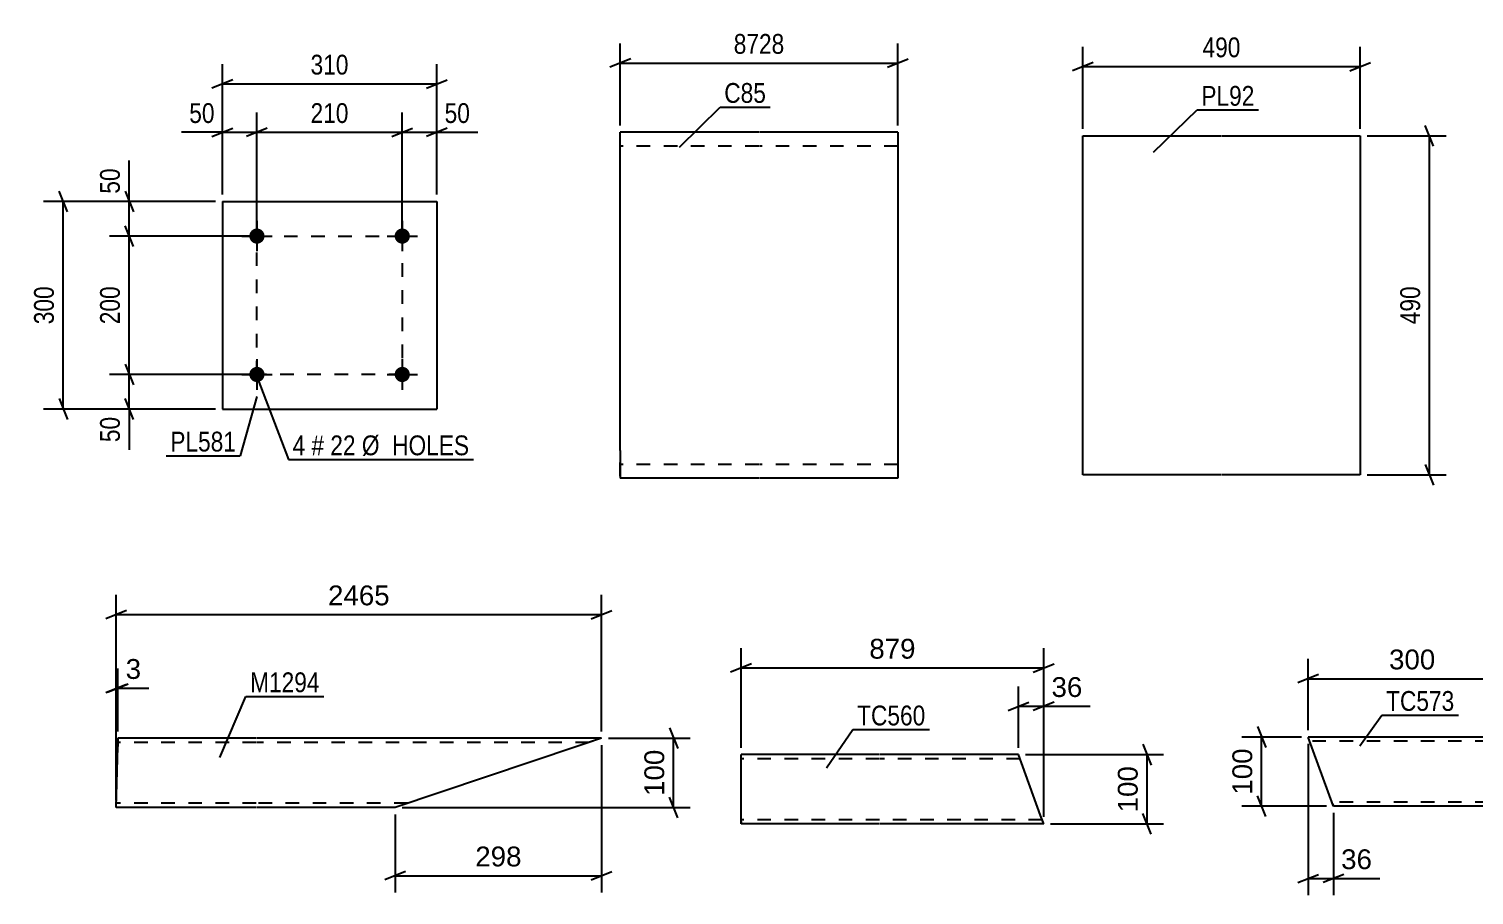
# Model space of a CAD drawing. Header units: millimetres. Extents: x 0 to 841, y 0 to 594.
# Drawn here: x 485.1 to 693.9, y 281.3 to 406.5 of the extents above; entities that cross this region are included whole.
import ezdxf

# ---------------------------------------------------------------- set-up
doc = ezdxf.new("R2010")
doc.units = ezdxf.units.MM
doc.linetypes.add('DXK_LINE_DOT2', pattern=[3.9198, 1.9599, -1.9599])
doc.styles.add('Arial', font='ARIAL.TTF', dxfattribs={"height": 0.2})
doc.styles.add('Arial Narrow', font='ARIALN.TTF', dxfattribs={"height": 0.2})

# ---------------------------------------------------------------- blocks, each defined once
blk = doc.blocks.new('Part-284928707-4549 - 4543')
at = {"color": 2, "linetype": 'Continuous'}
for p, q in [((607.97, 301.59), (587.97, 301.59)), ((587.97, 291.68), (587.97, 301.59)), ((628.07, 301.59), (608.07, 301.59)), ((631.27, 292.79), (628.07, 301.59)), ((631.71, 291.59), (631.27, 292.79)), ((587.97, 291.59), (587.97, 291.68)), ((607.97, 291.59), (587.97, 291.59)), ((631.71, 291.59), (608.07, 291.59))]:
    blk.add_line(p, q, dxfattribs=at)
at = {"color": 7, "linetype": 'DXK_LINE_DOT2'}
for p, q in [((607.97, 300.99), (587.97, 300.99)), ((628.29, 300.99), (608.07, 300.99)), ((607.97, 292.19), (587.97, 292.19)), ((587.97, 291.94), (587.97, 291.59)), ((631.49, 292.19), (608.07, 292.19)), ((631.68, 291.68), (631.58, 291.94)), ((631.71, 291.59), (631.68, 291.68))]:
    blk.add_line(p, q, dxfattribs=at)
blk = doc.blocks.new('Part-284928707-3860 - 3854')
at = {"color": 2, "linetype": 'Continuous'}
for p, q in [((699.94, 304.14), (669.94, 304.14)), ((673.55, 294.24), (669.94, 304.14)), ((699.94, 304.14), (699.94, 304.05)), ((699.94, 304.05), (699.94, 302.94)), ((699.94, 302.94), (699.94, 295.34)), ((699.94, 294.14), (699.94, 295.34)), ((673.58, 294.14), (673.55, 294.24)), ((699.94, 294.14), (673.58, 294.14))]:
    blk.add_line(p, q, dxfattribs=at)
at = {"color": 7, "linetype": 'DXK_LINE_DOT2'}
for p, q in [((699.94, 303.54), (670.16, 303.54)), ((699.94, 303.79), (699.94, 302.94)), ((699.94, 294.74), (673.36, 294.74)), ((673.45, 294.5), (673.58, 294.14)), ((699.94, 294.24), (699.94, 294.5)), ((699.94, 294.14), (699.94, 294.24))]:
    blk.add_line(p, q, dxfattribs=at)
blk = doc.blocks.new('Part-284928707-4617 - 4611')
at = {"color": 2, "linetype": 'Continuous'}
for p, q in [((637.35, 342.05), (637.35, 391.05)), ((637.35, 391.05), (657.35, 391.05)), ((657.45, 391.05), (677.45, 391.05)), ((677.45, 391.05), (677.45, 342.05)), ((657.35, 342.05), (637.35, 342.05)), ((677.45, 342.05), (657.45, 342.05))]:
    blk.add_line(p, q, dxfattribs=at)
blk = doc.blocks.new('Part-284928707-3919 - 3913')
at = {"color": 2, "linetype": 'Continuous'}
for p, q in [((497.93, 303.96), (497.9, 302.76)), ((517.91, 303.96), (497.93, 303.96)), ((567.81, 303.96), (518.01, 303.96)), ((567.81, 303.96), (564.23, 302.76)), ((497.67, 293.96), (497.9, 302.76)), ((564.23, 302.76), (538.01, 293.96)), ((517.91, 293.96), (497.67, 293.96)), ((538.01, 293.96), (518.01, 293.96))]:
    blk.add_line(p, q, dxfattribs=at)
at = {"color": 7, "linetype": 'DXK_LINE_DOT2'}
for p, q in [((517.91, 303.36), (497.91, 303.36)), ((566.02, 303.36), (518.01, 303.36)), ((567.54, 303.87), (564.23, 302.76)), ((517.91, 294.56), (497.69, 294.56)), ((539.8, 294.56), (518.01, 294.56))]:
    blk.add_line(p, q, dxfattribs=at)
blk = doc.blocks.new('Bolt-284928707-4373 - 4334')
at = {"linetype": 'Continuous'}
for points in [[(519.12, 356.55, -1), (516.92, 356.55, -1)], [(540.12, 356.55, -1), (537.92, 356.55, -1)]]:
    blk.add_hatch(color=1, dxfattribs=at).paths.add_polyline_path(points)
at = {"color": 1, "linetype": 'Continuous'}
for p, q in [((518.02, 358.75), (518.02, 354.35)), ((539.02, 358.75), (539.02, 354.35)), ((515.82, 356.55), (520.22, 356.55)), ((536.82, 356.55), (541.22, 356.55))]:
    blk.add_line(p, q, dxfattribs=at)
blk = doc.blocks.new('Part-284928707-4340 - 4334')
at = {"color": 2, "linetype": 'Continuous'}
for p, q in [((513.02, 381.55), (513.02, 351.55)), ((513.02, 381.55), (544.02, 381.55)), ((544.02, 381.55), (544.02, 351.55)), ((513.02, 351.55), (544.02, 351.55))]:
    blk.add_line(p, q, dxfattribs=at)
blk = doc.blocks.new('Bolt-284928707-4378 - 4334')
at = {"linetype": 'Continuous'}
for points in [[(519.12, 376.55, -1), (516.92, 376.55, -1)], [(540.12, 376.55, -1), (537.92, 376.55, -1)]]:
    blk.add_hatch(color=1, dxfattribs=at).paths.add_polyline_path(points)
at = {"color": 1, "linetype": 'Continuous'}
for p, q in [((518.02, 378.75), (518.02, 374.35)), ((539.02, 378.75), (539.02, 374.35)), ((515.82, 376.55), (520.22, 376.55)), ((536.82, 376.55), (541.22, 376.55))]:
    blk.add_line(p, q, dxfattribs=at)
blk = doc.blocks.new('Part-284928707-3649 - 3642')
at = {"color": 2, "linetype": 'Continuous'}
for p, q in [((590.53, 391.55), (570.53, 391.55)), ((570.53, 345.55), (570.53, 391.55)), ((610.63, 391.55), (590.63, 391.55)), ((610.63, 391.55), (610.63, 341.55)), ((570.53, 345.55), (570.53, 341.55)), ((590.53, 341.55), (570.53, 341.55)), ((610.63, 341.55), (590.63, 341.55))]:
    blk.add_line(p, q, dxfattribs=at)
at = {"color": 7, "linetype": 'DXK_LINE_DOT2'}
for p, q in [((590.53, 389.55), (570.53, 389.55)), ((610.63, 389.55), (590.63, 389.55)), ((570.53, 341.85), (570.53, 345.55)), ((590.53, 343.55), (570.53, 343.55)), ((610.63, 343.55), (590.63, 343.55))]:
    blk.add_line(p, q, dxfattribs=at)
blk = doc.blocks.new('Rectangle-284928707-4487 - 4334')
at = {"color": 1, "linetype": 'DXK_LINE_DOT2'}
blk.add_lwpolyline([(518.02, 376.55), (539.02, 376.55), (539.02, 356.55), (518.02, 356.55), (518.02, 376.55)], close=True, dxfattribs=at)
blk = doc.blocks.new('StraightDimension-284928707-4576 - 4543')
at = {"color": 7, "linetype": 'Continuous'}
for p, q in [((646.04, 303.09), (647.24, 300.09)), ((629.07, 301.59), (649.04, 301.59)), ((646.64, 291.59), (646.64, 301.59)), ((647.24, 290.09), (646.04, 293.09)), ((632.71, 291.59), (649.04, 291.59))]:
    blk.add_line(p, q, dxfattribs=at)
at = {"color": 0}
blk.add_wipeout([(645.89, 300.53), (641.69, 300.53), (641.69, 292.65), (645.89, 292.65)], dxfattribs=at)
at = {"color": 3, "style": 'Arial'}
blk.add_text('100', height=2.865, rotation=90.0002, dxfattribs=at).set_placement((645.29, 293.25))
blk = doc.blocks.new('StraightDimension-284928707-4552 - 4543')
at = {"color": 7, "linetype": 'Continuous'}
for p, q in [((587.97, 302.59), (587.97, 316.97)), ((631.71, 292.59), (631.71, 316.97)), ((589.47, 314.72), (586.47, 313.52)), ((587.97, 314.12), (631.71, 314.12)), ((630.21, 313.52), (633.21, 314.72))]:
    blk.add_line(p, q, dxfattribs=at)
at = {"color": 0}
blk.add_wipeout([(613.78, 314.87), (613.78, 319.07), (605.91, 319.07), (605.91, 314.87)], dxfattribs=at)
at = {"color": 3, "style": 'Arial'}
blk.add_text('879', height=2.865, dxfattribs=at).set_placement((606.51, 315.47))
blk = doc.blocks.new('StraightDimension-284928707-4563 - 4543')
at = {"color": 7, "linetype": 'Continuous'}
for p, q in [((628.07, 302.59), (628.07, 311.43)), ((631.71, 292.59), (631.71, 311.43)), ((626.57, 307.98), (629.57, 309.18)), ((633.21, 309.18), (630.21, 307.98)), ((628.07, 308.58), (631.71, 308.58))]:
    blk.add_line(p, q, dxfattribs=at)
at = {"color": 0}
blk.add_wipeout([(637.88, 309.33), (637.88, 313.53), (632.24, 313.53), (632.24, 309.33)], dxfattribs=at)
at = {"color": 7, "linetype": 'Continuous'}
blk.add_line((631.71, 308.58), (638.41, 308.58), dxfattribs=at)
blk.add_line((631.71, 308.58), (638.41, 308.58), dxfattribs=at)
at = {"color": 3, "style": 'Arial'}
blk.add_text('36', height=2.865, dxfattribs=at).set_placement((632.84, 309.93))
blk = doc.blocks.new('StraightDimension-284928707-3888 - 3854')
at = {"color": 7, "linetype": 'Continuous'}
for p, q in [((669.94, 303.14), (669.94, 281.29)), ((673.57, 293.19), (673.57, 281.29)), ((668.44, 283.09), (671.44, 284.29)), ((675.07, 284.29), (672.07, 283.09)), ((669.94, 283.69), (673.57, 283.69))]:
    blk.add_line(p, q, dxfattribs=at)
at = {"color": 0}
blk.add_wipeout([(679.74, 284.44), (679.74, 288.64), (674.09, 288.64), (674.09, 284.44)], dxfattribs=at)
at = {"color": 7, "linetype": 'Continuous'}
blk.add_line((673.57, 283.69), (680.26, 283.69), dxfattribs=at)
blk.add_line((673.57, 283.69), (680.26, 283.69), dxfattribs=at)
at = {"color": 3, "style": 'Arial'}
blk.add_text('36', height=2.865, dxfattribs=at).set_placement((674.69, 285.04))
blk = doc.blocks.new('StraightDimension-284928707-3863 - 3854')
at = {"color": 7, "linetype": 'Continuous'}
for p, q in [((662.59, 305.64), (663.79, 302.64)), ((668.94, 304.14), (660.34, 304.14)), ((663.19, 294.14), (663.19, 304.14)), ((663.79, 292.64), (662.59, 295.64)), ((672.58, 294.14), (660.34, 294.14))]:
    blk.add_line(p, q, dxfattribs=at)
at = {"color": 0}
blk.add_wipeout([(662.44, 303.08), (658.24, 303.08), (658.24, 295.21), (662.44, 295.21)], dxfattribs=at)
at = {"color": 3, "style": 'Arial'}
blk.add_text('100', height=2.865, rotation=90.0002, dxfattribs=at).set_placement((661.84, 295.81))
blk = doc.blocks.new('StraightDimension-284928707-3899 - 3854')
at = {"color": 7, "linetype": 'Continuous'}
for p, q in [((669.94, 305.14), (669.94, 315.42)), ((699.94, 305.14), (699.94, 315.42)), ((671.44, 313.17), (668.44, 311.97)), ((669.94, 312.57), (699.94, 312.57)), ((698.44, 311.97), (701.44, 313.17))]:
    blk.add_line(p, q, dxfattribs=at)
at = {"color": 0}
blk.add_wipeout([(688.88, 313.32), (688.88, 317.52), (681.01, 317.52), (681.01, 313.32)], dxfattribs=at)
at = {"color": 3, "style": 'Arial'}
blk.add_text('300', height=2.865, dxfattribs=at).set_placement((681.61, 313.92))
blk = doc.blocks.new('StraightDimension-284928707-4620 - 4611')
at = {"color": 7, "linetype": 'Continuous'}
for p, q in [((637.35, 392.05), (637.35, 403.9)), ((677.45, 392.05), (677.45, 403.9)), ((638.85, 401.65), (635.85, 400.45)), ((637.35, 401.05), (677.45, 401.05)), ((675.95, 400.45), (678.95, 401.65))]:
    blk.add_line(p, q, dxfattribs=at)
at = {"color": 0}
blk.add_wipeout([(660.74, 401.8), (660.74, 406), (654.06, 406), (654.06, 401.8)], dxfattribs=at)
at = {"color": 3, "style": 'Arial Narrow'}
blk.add_text('490', height=2.863, dxfattribs=at).set_placement((654.66, 402.4))
blk = doc.blocks.new('StraightDimension-284928707-4631 - 4611')
at = {"color": 7, "linetype": 'Continuous'}
for p, q in [((678.45, 391.05), (689.85, 391.05)), ((688.05, 389.55), (686.85, 392.55)), ((687.45, 342.05), (687.45, 391.05)), ((686.85, 343.55), (688.05, 340.55)), ((678.45, 342.05), (689.85, 342.05))]:
    blk.add_line(p, q, dxfattribs=at)
at = {"color": 0}
blk.add_wipeout([(686.7, 369.89), (682.5, 369.89), (682.5, 363.21), (686.7, 363.21)], dxfattribs=at)
at = {"color": 3, "style": 'Arial Narrow'}
blk.add_text('490', height=2.863, rotation=90.0002, dxfattribs=at).set_placement((686.1, 363.81))
blk = doc.blocks.new('StraightDimension-284928707-3923 - 3913')
at = {"color": 7, "linetype": 'Continuous'}
for p, q in [((577.62, 305.46), (578.82, 302.46)), ((568.81, 303.96), (580.62, 303.96)), ((578.22, 293.96), (578.22, 303.96)), ((578.82, 292.46), (577.62, 295.46)), ((539.01, 293.96), (580.62, 293.96))]:
    blk.add_line(p, q, dxfattribs=at)
at = {"color": 0}
blk.add_wipeout([(577.47, 302.9), (573.27, 302.9), (573.27, 295.03), (577.47, 295.03)], dxfattribs=at)
at = {"color": 3, "style": 'Arial'}
blk.add_text('100', height=2.865, rotation=90.0002, dxfattribs=at).set_placement((576.87, 295.63))
blk = doc.blocks.new('StraightDimension-284928707-3959 - 3913')
at = {"color": 7, "linetype": 'Continuous'}
for p, q in [((497.67, 294.96), (497.67, 314.04)), ((497.93, 304.96), (497.93, 314.04)), ((496.17, 310.59), (499.17, 311.79)), ((499.43, 311.79), (496.43, 310.59)), ((497.67, 311.19), (497.93, 311.19))]:
    blk.add_line(p, q, dxfattribs=at)
at = {"color": 0}
blk.add_wipeout([(501.88, 311.94), (501.88, 316.14), (498.45, 316.14), (498.45, 311.94)], dxfattribs=at)
at = {"color": 7, "linetype": 'Continuous'}
blk.add_line((497.93, 311.19), (502.4, 311.19), dxfattribs=at)
blk.add_line((497.93, 311.19), (502.4, 311.19), dxfattribs=at)
at = {"color": 3, "style": 'Arial'}
blk.add_text('3', height=2.87, dxfattribs=at).set_placement((499.05, 312.54))
blk = doc.blocks.new('StraightDimension-284928707-3948 - 3913')
at = {"color": 7, "linetype": 'Continuous'}
for p, q in [((497.67, 294.96), (497.67, 324.68)), ((567.81, 304.96), (567.81, 324.68)), ((499.17, 322.43), (496.17, 321.23)), ((497.67, 321.83), (567.81, 321.83)), ((566.31, 321.23), (569.31, 322.43))]:
    blk.add_line(p, q, dxfattribs=at)
at = {"color": 0}
blk.add_wipeout([(537.79, 322.58), (537.79, 326.78), (527.69, 326.78), (527.69, 322.58)], dxfattribs=at)
at = {"color": 3, "style": 'Arial'}
blk.add_text('2465', height=2.865, dxfattribs=at).set_placement((528.29, 323.18))
blk = doc.blocks.new('StraightDimension-284928707-3977 - 3913')
at = {"color": 7, "linetype": 'Continuous'}
for p, q in [((567.81, 302.96), (567.81, 281.69)), ((538.01, 292.96), (538.01, 281.69)), ((539.51, 284.69), (536.51, 283.49)), ((538.01, 284.09), (567.81, 284.09)), ((566.31, 283.49), (569.31, 284.69))]:
    blk.add_line(p, q, dxfattribs=at)
at = {"color": 0}
blk.add_wipeout([(556.85, 284.84), (556.85, 289.04), (548.97, 289.04), (548.97, 284.84)], dxfattribs=at)
at = {"color": 3, "style": 'Arial'}
blk.add_text('298', height=2.865, dxfattribs=at).set_placement((549.57, 285.44))
blk = doc.blocks.new('StraightDimension-284928707-4423 - 4334')
at = {"color": 7, "linetype": 'Continuous'}
for p, q in [((513.02, 382.55), (513.02, 401.4)), ((544.02, 382.55), (544.02, 401.4)), ((514.52, 399.15), (511.52, 397.95)), ((542.52, 397.95), (545.52, 399.15)), ((513.02, 398.55), (544.02, 398.55))]:
    blk.add_line(p, q, dxfattribs=at)
at = {"color": 0}
blk.add_wipeout([(531.86, 399.3), (531.86, 403.5), (525.17, 403.5), (525.17, 399.3)], dxfattribs=at)
at = {"color": 3, "style": 'Arial Narrow'}
blk.add_text('310', height=2.863, dxfattribs=at).set_placement((525.77, 399.9))
blk = doc.blocks.new('StraightDimension-284928707-4380 - 4334')
at = {"color": 7, "linetype": 'Continuous'}
for p, q in [((498.96, 358.05), (500.16, 355.05)), ((517.02, 356.55), (496.71, 356.55)), ((499.56, 351.55), (499.56, 356.55)), ((500.16, 350.05), (498.96, 353.05)), ((512.02, 351.55), (496.71, 351.55))]:
    blk.add_line(p, q, dxfattribs=at)
at = {"color": 0}
blk.add_wipeout([(498.81, 351.03), (494.61, 351.03), (494.61, 346.17), (498.81, 346.17)], dxfattribs=at)
at = {"color": 7, "linetype": 'Continuous'}
blk.add_line((499.56, 351.55), (499.56, 345.64), dxfattribs=at)
blk.add_line((499.56, 351.55), (499.56, 345.64), dxfattribs=at)
at = {"color": 3, "style": 'Arial Narrow'}
blk.add_text('50', height=2.863, rotation=90.0002, dxfattribs=at).set_placement((498.21, 346.77))
blk = doc.blocks.new('StraightDimension-284928707-4393 - 4334')
at = {"color": 7, "linetype": 'Continuous'}
for p, q in [((500.16, 375.05), (498.96, 378.05)), ((517.02, 376.55), (496.71, 376.55)), ((499.56, 356.55), (499.56, 376.55)), ((498.96, 358.05), (500.16, 355.05)), ((517.02, 356.55), (496.71, 356.55))]:
    blk.add_line(p, q, dxfattribs=at)
at = {"color": 0}
blk.add_wipeout([(498.81, 369.89), (494.61, 369.89), (494.61, 363.21), (498.81, 363.21)], dxfattribs=at)
at = {"color": 3, "style": 'Arial Narrow'}
blk.add_text('200', height=2.863, rotation=90.0002, dxfattribs=at).set_placement((498.21, 363.81))
blk = doc.blocks.new('StraightDimension-284928707-4409 - 4334')
at = {"color": 7, "linetype": 'Continuous'}
for p, q in [((498.96, 383.05), (500.16, 380.05)), ((512.02, 381.55), (496.71, 381.55)), ((499.56, 376.55), (499.56, 381.55)), ((500.16, 375.05), (498.96, 378.05)), ((517.02, 376.55), (496.71, 376.55))]:
    blk.add_line(p, q, dxfattribs=at)
at = {"color": 0}
blk.add_wipeout([(498.81, 386.93), (494.61, 386.93), (494.61, 382.08), (498.81, 382.08)], dxfattribs=at)
at = {"color": 7, "linetype": 'Continuous'}
blk.add_line((499.56, 381.55), (499.56, 387.46), dxfattribs=at)
blk.add_line((499.56, 381.55), (499.56, 387.46), dxfattribs=at)
at = {"color": 3, "style": 'Arial Narrow'}
blk.add_text('50', height=2.863, rotation=90.0002, dxfattribs=at).set_placement((498.21, 382.68))
blk = doc.blocks.new('StraightDimension-284928707-4434 - 4334')
at = {"color": 7, "linetype": 'Continuous'}
for p, q in [((539.02, 377.55), (539.02, 394.4)), ((544.02, 382.55), (544.02, 394.4)), ((537.52, 390.95), (540.52, 392.15)), ((539.02, 391.55), (544.02, 391.55)), ((545.52, 392.15), (542.52, 390.95))]:
    blk.add_line(p, q, dxfattribs=at)
at = {"color": 0}
blk.add_wipeout([(549.4, 392.3), (549.4, 396.5), (544.54, 396.5), (544.54, 392.3)], dxfattribs=at)
at = {"color": 7, "linetype": 'Continuous'}
blk.add_line((544.02, 391.55), (549.92, 391.55), dxfattribs=at)
blk.add_line((544.02, 391.55), (549.92, 391.55), dxfattribs=at)
at = {"color": 3, "style": 'Arial Narrow'}
blk.add_text('50', height=2.863, dxfattribs=at).set_placement((545.14, 392.9))
blk = doc.blocks.new('StraightDimension-284928707-4447 - 4334')
at = {"color": 7, "linetype": 'Continuous'}
for p, q in [((518.02, 377.55), (518.02, 394.4)), ((539.02, 377.55), (539.02, 394.4)), ((519.52, 392.15), (516.52, 390.95)), ((518.02, 391.55), (539.02, 391.55)), ((537.52, 390.95), (540.52, 392.15))]:
    blk.add_line(p, q, dxfattribs=at)
at = {"color": 0}
blk.add_wipeout([(531.86, 392.3), (531.86, 396.5), (525.17, 396.5), (525.17, 392.3)], dxfattribs=at)
at = {"color": 3, "style": 'Arial Narrow'}
blk.add_text('210', height=2.863, dxfattribs=at).set_placement((525.77, 392.9))
blk = doc.blocks.new('StraightDimension-284928707-4463 - 4334')
at = {"color": 7, "linetype": 'Continuous'}
for p, q in [((513.02, 382.55), (513.02, 394.4)), ((518.02, 377.55), (518.02, 394.4)), ((511.52, 390.95), (514.52, 392.15)), ((513.02, 391.55), (518.02, 391.55)), ((519.52, 392.15), (516.52, 390.95))]:
    blk.add_line(p, q, dxfattribs=at)
at = {"color": 0}
blk.add_wipeout([(512.49, 392.3), (512.49, 396.5), (507.64, 396.5), (507.64, 392.3)], dxfattribs=at)
at = {"color": 7, "linetype": 'Continuous'}
blk.add_line((513.02, 391.55), (507.11, 391.55), dxfattribs=at)
blk.add_line((513.02, 391.55), (507.11, 391.55), dxfattribs=at)
at = {"color": 3, "style": 'Arial Narrow'}
blk.add_text('50', height=2.863, dxfattribs=at).set_placement((508.24, 392.9))
blk = doc.blocks.new('StraightDimension-284928707-4477 - 4334')
at = {"color": 7, "linetype": 'Continuous'}
for p, q in [((490.62, 380.05), (489.42, 383.05)), ((512.02, 381.55), (487.17, 381.55)), ((490.02, 351.55), (490.02, 381.55)), ((489.42, 353.05), (490.62, 350.05)), ((512.02, 351.55), (487.17, 351.55))]:
    blk.add_line(p, q, dxfattribs=at)
at = {"color": 0}
blk.add_wipeout([(489.27, 369.89), (485.07, 369.89), (485.07, 363.21), (489.27, 363.21)], dxfattribs=at)
at = {"color": 3, "style": 'Arial Narrow'}
blk.add_text('300', height=2.863, rotation=90.0002, dxfattribs=at).set_placement((488.67, 363.81))
blk = doc.blocks.new('StraightDimension-284928707-3654 - 3642')
at = {"color": 7, "linetype": 'Continuous'}
for p, q in [((570.53, 392.55), (570.53, 404.4)), ((610.63, 392.55), (610.63, 404.4)), ((572.03, 402.15), (569.03, 400.95)), ((570.53, 401.55), (610.63, 401.55)), ((609.13, 400.95), (612.13, 402.15))]:
    blk.add_line(p, q, dxfattribs=at)
at = {"color": 0}
blk.add_wipeout([(594.83, 402.3), (594.83, 406.5), (586.32, 406.5), (586.32, 402.3)], dxfattribs=at)
at = {"color": 3, "style": 'Arial Narrow'}
blk.add_text('8728', height=2.863, dxfattribs=at).set_placement((586.92, 402.9))
blk = doc.blocks.new('Mark-284928707-4545 - 4543')
at = {"color": 0}
blk.add_wipeout([(614.61, 305.82), (614.61, 308.82), (604.75, 308.82), (604.75, 305.82)], dxfattribs=at)
blk.add_wipeout([(614.61, 305.82), (614.61, 308.82), (604.75, 308.82), (604.75, 305.82)], dxfattribs=at)
at = {"color": 30, "linetype": 'Continuous'}
for p, q in [((600.3, 299.71), (604.15, 305.22)), ((604.15, 305.22), (615.21, 305.22))]:
    blk.add_line(p, q, dxfattribs=at)
at = {"color": 3, "style": 'Arial Narrow'}
blk.add_text('TC560', height=2.863, dxfattribs=at).set_placement((604.75, 305.82))
blk = doc.blocks.new('Mark-284928707-3856 - 3854')
at = {"color": 0}
blk.add_wipeout([(691.05, 307.92), (691.05, 310.92), (681.19, 310.92), (681.19, 307.92)], dxfattribs=at)
blk.add_wipeout([(691.05, 307.92), (691.05, 310.92), (681.19, 310.92), (681.19, 307.92)], dxfattribs=at)
at = {"color": 30, "linetype": 'Continuous'}
for p, q in [((677.37, 302.87), (680.59, 307.32)), ((680.59, 307.32), (691.65, 307.32))]:
    blk.add_line(p, q, dxfattribs=at)
at = {"color": 3, "style": 'Arial Narrow'}
blk.add_text('TC573', height=2.863, dxfattribs=at).set_placement((681.19, 307.92))
blk = doc.blocks.new('Mark-284928707-4613 - 4611')
at = {"color": 0}
blk.add_wipeout([(662.16, 395.39), (662.16, 398.39), (654.49, 398.39), (654.49, 395.39)], dxfattribs=at)
blk.add_wipeout([(662.16, 395.39), (662.16, 398.39), (654.49, 398.39), (654.49, 395.39)], dxfattribs=at)
at = {"color": 30, "linetype": 'Continuous'}
for p, q in [((647.56, 388.69), (653.89, 394.79)), ((653.89, 394.79), (662.76, 394.79))]:
    blk.add_line(p, q, dxfattribs=at)
at = {"color": 3, "style": 'Arial Narrow'}
blk.add_text('PL92', height=2.863, dxfattribs=at).set_placement((654.49, 395.39))
blk = doc.blocks.new('Mark-284928707-3915 - 3913')
at = {"color": 0}
blk.add_wipeout([(527.09, 310.62), (527.09, 313.62), (517.03, 313.62), (517.03, 310.62)], dxfattribs=at)
blk.add_wipeout([(527.09, 310.62), (527.09, 313.62), (517.03, 313.62), (517.03, 310.62)], dxfattribs=at)
at = {"color": 30, "linetype": 'Continuous'}
for p, q in [((512.64, 301.2), (516.43, 310.02)), ((516.43, 310.02), (527.69, 310.02))]:
    blk.add_line(p, q, dxfattribs=at)
at = {"color": 3, "style": 'Arial Narrow'}
blk.add_text('M1294', height=2.863, dxfattribs=at).set_placement((517.03, 310.62))
blk = doc.blocks.new('Mark-284928707-4336 - 4334')
at = {"color": 0}
blk.add_wipeout([(515.01, 345.41), (515.01, 348.41), (505.5, 348.41), (505.5, 345.41)], dxfattribs=at)
blk.add_wipeout([(515.01, 345.41), (515.01, 348.41), (505.5, 348.41), (505.5, 345.41)], dxfattribs=at)
at = {"color": 30, "linetype": 'Continuous'}
for p in [(518.01, 353.38), (504.9, 344.81)]:
    blk.add_line(p, (515.61, 344.81), dxfattribs=at)
at = {"color": 3, "style": 'Arial Narrow'}
blk.add_text('PL581', height=2.863, dxfattribs=at).set_placement((505.5, 345.41))
blk = doc.blocks.new('MarkSet-284928707-4534 - 4334')
at = {"color": 0}
blk.add_wipeout([(524.99, 344.87), (524.99, 347.87), (523.17, 347.87), (523.17, 344.87)], dxfattribs=at)
blk.add_wipeout([(524.99, 344.87), (524.99, 347.87), (523.17, 347.87), (523.17, 344.87)], dxfattribs=at)
at = {"color": 7, "linetype": 'Continuous'}
blk.add_line((517.92, 356.48), (522.57, 344.27), dxfattribs=at)
at = {"color": 0}
blk.add_wipeout([(527.72, 344.87), (527.72, 347.87), (525.89, 347.87), (525.89, 344.87)], dxfattribs=at)
blk.add_wipeout([(527.72, 344.87), (527.72, 347.87), (525.89, 347.87), (525.89, 344.87)], dxfattribs=at)
at = {"color": 3, "style": 'Arial Narrow'}
blk.add_text('4', height=2.86, dxfattribs=at).set_placement((523.17, 344.87))
at = {"color": 0}
blk.add_wipeout([(532.28, 344.87), (532.28, 347.87), (528.62, 347.87), (528.62, 344.87)], dxfattribs=at)
blk.add_wipeout([(532.28, 344.87), (532.28, 347.87), (528.62, 347.87), (528.62, 344.87)], dxfattribs=at)
at = {"color": 3, "style": 'Arial Narrow'}
for s, height, p in [('#', 2.86, (525.89, 344.87)), ('22', 2.863, (528.62, 344.87))]:
    blk.add_text(s, height=height, dxfattribs=at).set_placement(p)
at = {"color": 0}
blk.add_wipeout([(548.71, 344.87), (548.71, 347.87), (533.18, 347.87), (533.18, 344.87)], dxfattribs=at)
blk.add_wipeout([(548.71, 344.87), (548.71, 347.87), (533.18, 347.87), (533.18, 344.87)], dxfattribs=at)
at = {"color": 7, "linetype": 'Continuous'}
blk.add_line((522.57, 344.27), (549.31, 344.27), dxfattribs=at)
at = {"color": 3, "style": 'Arial Narrow'}
blk.add_text('Ø  HOLES', height=2.863, dxfattribs=at).set_placement((533.18, 344.87))
blk = doc.blocks.new('Mark-284928707-3645 - 3642')
at = {"color": 0}
blk.add_wipeout([(591.58, 395.81), (591.58, 398.81), (585.55, 398.81), (585.55, 395.81)], dxfattribs=at)
blk.add_wipeout([(591.58, 395.81), (591.58, 398.81), (585.55, 398.81), (585.55, 395.81)], dxfattribs=at)
at = {"color": 30, "linetype": 'Continuous'}
for p, q in [((579.07, 389.4), (584.95, 395.21)), ((584.95, 395.21), (592.18, 395.21))]:
    blk.add_line(p, q, dxfattribs=at)
at = {"color": 3, "style": 'Arial Narrow'}
blk.add_text('C85', height=2.863, dxfattribs=at).set_placement((585.55, 395.81))

msp = doc.modelspace()

# ---------------------------------------------------------------- block references
for name in ['Part-284928707-3649 - 3642', 'Part-284928707-4617 - 4611', 'Part-284928707-4340 - 4334', 'Bolt-284928707-4378 - 4334', 'Rectangle-284928707-4487 - 4334', 'Bolt-284928707-4373 - 4334', 'Part-284928707-3919 - 3913', 'Part-284928707-3860 - 3854', 'Part-284928707-4549 - 4543']:
    msp.add_blockref(name, (0, 0))

# ---------------------------------------------------------------- next in the draw order: block references
for name in ['StraightDimension-284928707-3654 - 3642', 'StraightDimension-284928707-4620 - 4611', 'StraightDimension-284928707-4423 - 4334', 'StraightDimension-284928707-4380 - 4334', 'StraightDimension-284928707-3959 - 3913', 'StraightDimension-284928707-3923 - 3913', 'StraightDimension-284928707-4576 - 4543', 'StraightDimension-284928707-3888 - 3854']:
    msp.add_blockref(name, (0, 0))

# ---------------------------------------------------------------- next in the draw order: block references
for name in ['Mark-284928707-3645 - 3642', 'Mark-284928707-4613 - 4611', 'StraightDimension-284928707-4434 - 4334', 'StraightDimension-284928707-4631 - 4611', 'StraightDimension-284928707-4393 - 4334', 'StraightDimension-284928707-3948 - 3913', 'StraightDimension-284928707-4552 - 4543', 'StraightDimension-284928707-3863 - 3854']:
    msp.add_blockref(name, (0, 0))

# ---------------------------------------------------------------- next in the draw order: block references
for name in ['StraightDimension-284928707-4409 - 4334', 'StraightDimension-284928707-3899 - 3854', 'Mark-284928707-3915 - 3913', 'StraightDimension-284928707-4563 - 4543', 'Mark-284928707-4545 - 4543', 'StraightDimension-284928707-3977 - 3913']:
    msp.add_blockref(name, (0, 0))

# ---------------------------------------------------------------- next in the draw order: block references
for name in ['StraightDimension-284928707-4447 - 4334', 'Mark-284928707-3856 - 3854']:
    msp.add_blockref(name, (0, 0))

# ---------------------------------------------------------------- next in the draw order: block references
msp.add_blockref('StraightDimension-284928707-4463 - 4334', (0, 0))

# ---------------------------------------------------------------- next in the draw order: block references
msp.add_blockref('StraightDimension-284928707-4477 - 4334', (0, 0))

# ---------------------------------------------------------------- next in the draw order: block references
msp.add_blockref('Mark-284928707-4336 - 4334', (0, 0))

# ---------------------------------------------------------------- next in the draw order: block references
msp.add_blockref('MarkSet-284928707-4534 - 4334', (0, 0))

doc.saveas('drawing.dxf')
